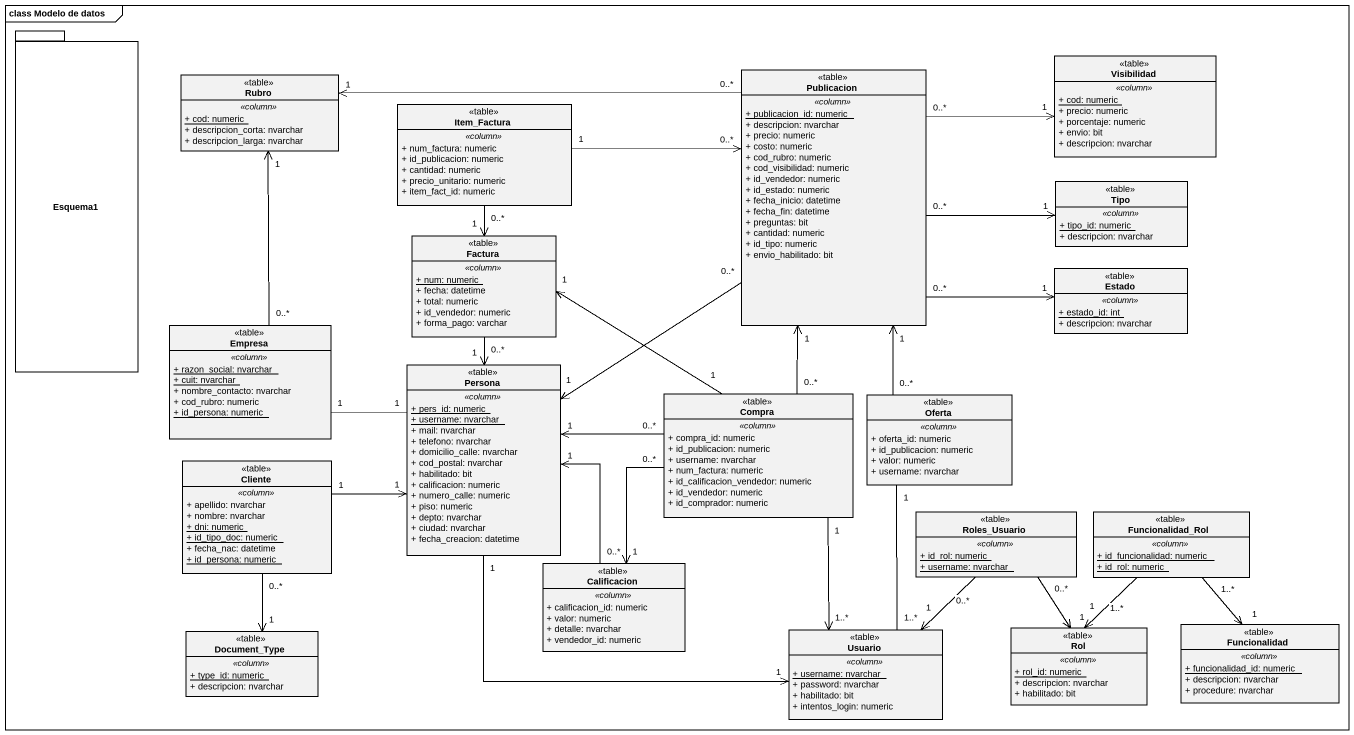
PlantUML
@startuml
mainframe class Modelo de datos
hide circle
hide empty members
skinparam classAttributeIconSize 0
package Esquema1 {
}
class Visibilidad <<table>> {
  .. <<column>> ..
  {static} + cod: numeric
  + precio: numeric
  + porcentaje: numeric
  + envio: bit
  + descripcion: nvarchar
}
class Rubro <<table>> {
  .. <<column>> ..
  {static} + cod: numeric
  + descripcion_corta: nvarchar
  + descripcion_larga: nvarchar
}
class Item_Factura <<table>> {
  .. <<column>> ..
  + num_factura: numeric
  + id_publicacion: numeric
  + cantidad: numeric
  + precio_unitario: numeric
  + item_fact_id: numeric
}
class Publicacion <<table>> {
  .. <<column>> ..
  {static} + publicacion_id: numeric
  + descripcion: nvarchar
  + precio: numeric
  + costo: numeric
  + cod_rubro: numeric
  + cod_visibilidad: numeric
  + id_vendedor: numeric
  + id_estado: numeric
  + fecha_inicio: datetime
  + fecha_fin: datetime
  + preguntas: bit
  + cantidad: numeric
  + id_tipo: numeric
  + envio_habilitado: bit
}
class Tipo <<table>> {
  .. <<column>> ..
  {static} + tipo_id: numeric
  + descripcion: nvarchar
}
class Factura <<table>> {
  .. <<column>> ..
  {static} + num: numeric
  + fecha: datetime
  + total: numeric
  + id_vendedor: numeric
  + forma_pago: varchar
}
class Estado <<table>> {
  .. <<column>> ..
  {static} + estado_id: int
  + descripcion: nvarchar
}
class Empresa <<table>> {
  .. <<column>> ..
  {static} + razon_social: nvarchar
  {static} + cuit: nvarchar
  + nombre_contacto: nvarchar
  + cod_rubro: numeric
  {static} + id_persona: numeric
}
class Persona <<table>> {
  .. <<column>> ..
  {static} + pers_id: numeric
  {static} + username: nvarchar
  + mail: nvarchar
  + telefono: nvarchar
  + domicilio_calle: nvarchar
  + cod_postal: nvarchar
  + habilitado: bit
  + calificacion: numeric
  + numero_calle: numeric
  + piso: numeric
  + depto: nvarchar
  + ciudad: nvarchar
  + fecha_creacion: datetime
}
class Compra <<table>> {
  .. <<column>> ..
  + compra_id: numeric
  + id_publicacion: numeric
  + username: nvarchar
  + num_factura: numeric
  + id_calificacion_vendedor: numeric
  + id_vendedor: numeric
  + id_comprador: numeric
}
class Oferta <<table>> {
  .. <<column>> ..
  + oferta_id: numeric
  + id_publicacion: numeric
  + valor: numeric
  + username: nvarchar
}
class Cliente <<table>> {
  .. <<column>> ..
  + apellido: nvarchar
  + nombre: nvarchar
  {static} + dni: numeric
  {static} + id_tipo_doc: numeric
  + fecha_nac: datetime
  {static} + id_persona: numeric
}
class Roles_Usuario <<table>> {
  .. <<column>> ..
  {static} + id_rol: numeric
  {static} + username: nvarchar
}
class Funcionalidad_Rol <<table>> {
  .. <<column>> ..
  {static} + id_funcionalidad: numeric
  {static} + id_rol: numeric
}
class Calificacion <<table>> {
  .. <<column>> ..
  + calificacion_id: numeric
  + valor: numeric
  + detalle: nvarchar
  + vendedor_id: numeric
}
class Document_Type <<table>> {
  .. <<column>> ..
  {static} + type_id: numeric
  + descripcion: nvarchar
}
class Usuario <<table>> {
  .. <<column>> ..
  {static} + username: nvarchar
  + password: nvarchar
  + habilitado: bit
  + intentos_login: numeric
}
class Rol <<table>> {
  .. <<column>> ..
  {static} + rol_id: numeric
  + descripcion: nvarchar
  + habilitado: bit
}
class Funcionalidad <<table>> {
  .. <<column>> ..
  {static} + funcionalidad_id: numeric
  + descripcion: nvarchar
  + procedure: nvarchar
}
Item_Factura "1" -right-> "0..*" Publicacion
Item_Factura "0..*" --> "1" Factura
Publicacion "0..*" -right-> "1" Visibilidad
Publicacion "0..*" -left-> "1" Rubro
Publicacion "0..*" -right-> "1" Tipo
Publicacion "0..*" -right-> "1" Estado
Publicacion "0..*" --> "1" Persona
Factura "0..*" --> "1" Persona
Empresa "0..*" -up-> "1" Rubro
Empresa "1" -right- "1" Persona
Persona "1" -right-> "1" Usuario
Compra "0..*" -up-> "1" Publicacion
Compra "1" -up-> "1" Factura
Compra "0..*" -left-> "1" Persona
Compra "0..*" --> "1" Calificacion
Compra "1" --> "1..*" Usuario
Oferta "0..*" -up-> "1" Publicacion
Cliente "1" -right-> "1" Persona
Cliente "0..*" --> "1" Document_Type
Roles_Usuario "0..*" --> "1" Usuario
Roles_Usuario "0..*" --> "1" Rol
Funcionalidad_Rol "1..*" --> "1" Rol
Funcionalidad_Rol "1..*" --> "1" Funcionalidad
Calificacion "0..*" -up-> "1" Persona
Usuario "1..*" -up- "1" Oferta
@enduml
